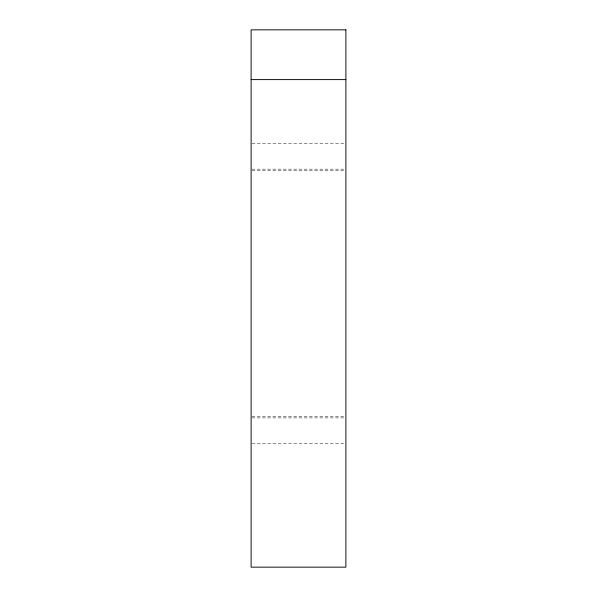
<?xml version="1.0" encoding="UTF-8"?>
<svg xmlns="http://www.w3.org/2000/svg" width="597" height="597" viewBox="0 0 597 597"><rect width="100%" height="100%" fill="white"/><g stroke="black" fill="none" stroke-linecap="round" stroke-linejoin="round"><path stroke-width="0.45" stroke-dasharray="2.98 2.24" d="M252.038 143.287L345.887 143.287M251.956 169.152L345.044 169.152M251.956 170.279L345.044 170.279M251.956 416.773L345.044 416.773M251.956 417.9L345.044 417.9M252.038 443.765L345.887 443.765"/><path stroke-width="0.9" d="M251.113 79.602L345.887 79.602M345.887 29.85L251.113 29.85L251.113 567.15L345.887 567.15L345.887 29.85"/></g></svg>
